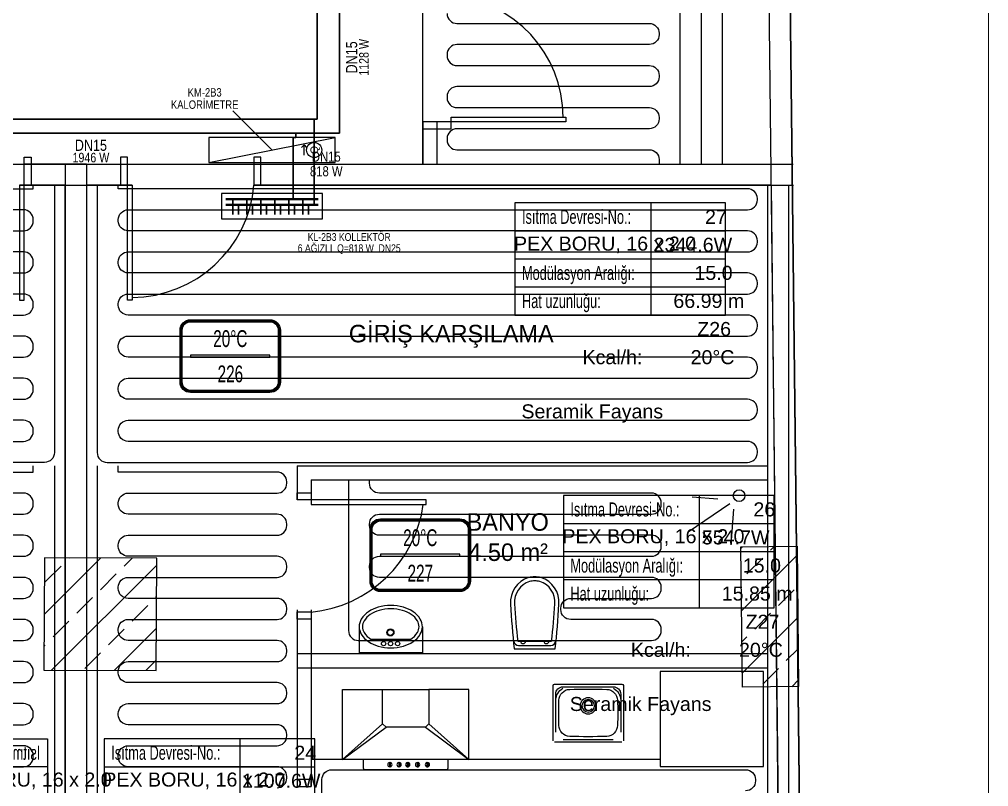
# Model space of a CAD drawing. Header units: centimetres. Extents: x 247996 to 315152, y -468471 to -440326.
# Drawn here: x 288354 to 289044, y -442336 to -441789 of the extents above; entities that cross this region are included whole.
import ezdxf
from ezdxf.enums import TextEntityAlignment as Align

# ---------------------------------------------------------------- set-up
doc = ezdxf.new("R2010")
doc.units = ezdxf.units.CM
doc.linetypes.add('ISITMA DONUS HATTI', pattern=[1.66, 1.57, -0.02, -0.07])
for name, color, linetype, lineweight in [('SCOTT-ANTED', 144, 'CONTINUOUS', 0), ('SCOTT-MTY-ISITMA-CAP', 41, 'CONTINUOUS', 30), ('SCOTT-MTY-ISITMA-DONUS-BORU', 30, 'ISITMA DONUS HATTI', 30), ('SCOTT-MTY-ISITMA-GIDIS-BORU', 10, 'CONTINUOUS', 30)]:
    doc.layers.add(name, color=color, linetype=linetype, lineweight=lineweight)
for name, color, linetype in [('SCOTT-MKDU0', 50, 'CONTINUOUS'), ('SCOTT-MTY-ISIKAYBIMAHAL', 2, 'CONTINUOUS'), ('SCOTT-MTY-KALORIMETRE', 6, 'Continuous'), ('SCOTT-MTY-KOLLETÖR', 7, 'CONTINUOUS'), ('SCOTT-MTY-PEX-BORU', 1, 'CONTINUOUS'), ('SCOTT-MTY-RADYATÖR', 2, 'CONTINUOUS'), ('SCOTT-MTY-SAYAC', 3, 'Continuous'), ('SCOTT-MTY-VANA', 1, 'Continuous')]:
    doc.layers.add(name, color=color, linetype=linetype)
doc.styles.add('MtXpl_Comic_Sans_MS', font='comic.ttf')
doc.styles.add('MTYCAPLT', font='arial.ttf')
doc.styles.add('ROTAS', font='arial.ttf')

# ---------------------------------------------------------------- blocks, each defined once
blk = doc.blocks.new('T-DOLAP')
blk.add_line((-45, -9), (45, 9))
blk.add_lwpolyline([(-45, -9), (45, -9), (45, 9), (-45, 9)], close=True)
blk = doc.blocks.new('T-KALORIMETRE')
for p, q in [((-10, 0), (-6, 0)), ((6, 0), (10, 0))]:
    blk.add_line(p, q)
blk.add_lwpolyline([(-4, 8), (4, 8), (2, 10), (4, 8), (2, 6)])
blk.add_circle((0, 0), 6)
at = {"style": 'ROTAS'}
blk.add_text('Q', height=6, dxfattribs=at).set_placement((0, 0), align=Align.MIDDLE_CENTER)
blk = doc.blocks.new('MTY-RADYATOR MAHAL0')
at = {"layer": 'SCOTT-MTY-ISIKAYBIMAHAL', "color": 2}
for points in [[(-35.71, 18.44), (-35.71, -18.44, 0.414214), (-28.21, -25.94), (28.21, -25.94, 0.414214), (35.71, -18.44), (35.71, 18.44, 0.414214), (28.21, 25.94), (-28.21, 25.94, 0.414214)], [(-34.21, 18.44), (-34.21, -18.44, 0.414214), (-28.21, -24.44), (28.21, -24.44, 0.414214), (34.21, -18.44), (34.21, 18.44, 0.414214), (28.21, 24.44), (-28.21, 24.44, 0.414214)]]:
    blk.add_lwpolyline(points, format="xyb", close=True, dxfattribs=at)
at = {"layer": 'SCOTT-MTY-ISIKAYBIMAHAL', "color": 4}
for points in [[(-35.21, 18.44), (-35.21, -18.44, 0.414214), (-28.21, -25.44), (28.21, -25.44, 0.414214), (35.21, -18.44), (35.21, 18.44, 0.414214), (28.21, 25.44), (-28.21, 25.44, 0.414214)], [(-34.71, 18.44), (-34.71, -18.44, 0.414214), (-28.21, -24.94), (28.21, -24.94, 0.414214), (34.71, -18.44), (34.71, 18.44, 0.414214), (28.21, 24.94), (-28.21, 24.94, 0.414214)]]:
    blk.add_lwpolyline(points, format="xyb", close=True, dxfattribs=at)
at = {"layer": 'SCOTT-MTY-ISIKAYBIMAHAL', "color": 2}
blk.add_lwpolyline([(-28.21, 0.75), (28.21, 0.75), (28.21, -0.75), (-28.21, -0.75)], close=True, dxfattribs=at)
at = {"layer": 'SCOTT-MTY-ISIKAYBIMAHAL', "color": 1, "style": 'MTYCAPLT', "width": 0.65}
for tag, p in [('MAHAL_001', (-14.86, 29.85)), ('NO_001', (-8.34, 6.72))]:
    blk.add_attdef(tag, p, '', height=12, rotation=359.99998, dxfattribs=at)
at = {"layer": 'SCOTT-MTY-ISIKAYBIMAHAL', "color": 4, "style": 'MTYCAPLT', "width": 0.65}
for tag, p in [('DERECE_001', (-22.83, -18.47)), ('ISIKAYBI_001', (-22.73, -41.1))]:
    blk.add_attdef(tag, p, '', height=12, rotation=359.99998, dxfattribs=at)
blk.add_attdef('ALAN', text='', height=12, rotation=359.99998, dxfattribs=at).set_placement((0, -50), align=Align.MIDDLE_CENTER)
blk = doc.blocks.new('MTY-ETIKET')
at = {"layer": 'SCOTT-MTY-RADYATÖR'}
for p, q in [((2.687, 0), (2.687, 8)), ((-7, 6), (8, 6)), ((-7, 4), (8, 4)), ((-7, 2), (8, 2))]:
    blk.add_line(p, q, dxfattribs=at)
blk.add_lwpolyline([(8, 0), (8, 8), (-7, 8), (-7, 0)], close=True, dxfattribs=at)
at = {"layer": 'SCOTT-MTY-RADYATÖR', "style": 'MTYCAPLT', "width": 0.65}
for s, p in [('Isıtma Devresi-No.:', (-6.5, 7)), ('Modülasyon Aralığı:', (-6.5, 3)), ('Hat uzunluğu:', (-6.5, 1))]:
    blk.add_text(s, height=1, rotation=359.99998, dxfattribs=at).set_placement(p, align=Align.MIDDLE_LEFT)
for tag, p in [('NO1_001', (5.8, 6.5)), ('AR_001', (6.25, 2.5)), ('UZ_001', (6.312, 0.509))]:
    blk.add_attdef(tag, p, '', height=1, rotation=359.99998, dxfattribs=at)
at = {"layer": 'SCOTT-MTY-RADYATÖR', "color": 2, "style": 'MTYCAPLT', "width": 0.65}
for tag, p in [('BORU_001', (-7.069, 4.59)), ('YER_001', (2.898, 4.5))]:
    blk.add_attdef(tag, p, '', height=1, dxfattribs=at)

msp = doc.modelspace()

# ---------------------------------------------------------------- linework, layer by layer
at = {"layer": 'SCOTT-ANTED'}
msp.add_line((289044.17, -440326.55), (289044.17, -447826.55), dxfattribs=at)
at = {"layer": 'SCOTT-MKDU0', "color": 8, "ltscale": 0.03}
for p, q in [((288918.86, -443160.12), (288888.56, -440514.39)), ((288888.56, -440514.39), (288918.86, -443160.12)), ((288903.86, -443159.51), (288873.73, -440529.34)), ((288641.4, -441892.11), (288641.4, -441742.11)), ((288641.4, -441861.93), (288641.4, -441892.11)), ((288651.4, -441861.93), (288651.4, -441892.11)), ((287386.75, -441892.11), (288641.4, -441892.11)), ((288357.4, -441892.11), (288431.11, -441892.11)), ((288401.75, -441892.11), (288357.4, -441892.11)), ((288386.75, -441892.11), (288386.75, -442717.11)), ((288386.75, -441892.11), (288431.11, -441892.11)), ((288401.75, -441892.11), (288401.75, -442717.11)), ((288521.11, -441892.11), (288905.03, -441892.11)), ((288354.08, -441907.11), (288434.42, -441907.11)), ((288386.75, -441907.11), (288354.08, -441907.11)), ((288386.75, -441907.11), (288354.08, -441907.11)), ((288386.75, -441907.11), (288386.75, -442687.11)), ((288386.75, -441907.11), (288386.75, -442717.11)), ((288386.75, -442717.11), (288386.75, -441907.11)), ((288401.75, -441907.11), (288401.75, -442687.11)), ((288401.75, -441907.11), (288401.75, -442717.11)), ((288401.75, -441907.11), (288434.42, -441907.11)), ((288434.42, -441907.11), (288401.75, -441907.11)), ((288401.75, -441907.11), (288401.75, -442717.11)), ((288521.11, -441907.11), (288905.2, -441907.11)), ((288889.51, -441907.11), (288521.11, -441907.11)), ((288886.75, -441907.11), (288886.75, -442717.11)), ((288898.45, -442717.11), (288889.51, -441907.11)), ((288901.75, -441907.11), (288901.75, -442687.11)), ((288551.75, -442107.11), (288886.75, -442107.11)), ((288551.75, -442107.11), (288551.75, -442131.2)), ((288561.75, -442117.11), (288886.75, -442117.11)), ((288561.75, -442117.11), (288561.75, -442134.52)), ((288851.43, -442130.82), (288833.05, -442129.4)), ((288859.85, -442134.06), (288830.27, -442154.27)), ((288862.63, -442137.96), (288860.68, -442163.33)), ((288867.75, -442164.83), (288907.75, -442164.37)), ((288868.89, -442264.82), (288867.75, -442164.83)), ((288867.76, -442165.92), (288868.87, -442164.81)), ((288888.91, -442167.22), (288891.58, -442164.55)), ((288907.75, -442164.37), (288908.89, -442264.36)), ((288371.85, -442172.54), (288371.57, -442252.54)), ((288371.71, -442212.97), (288411.99, -442172.68)), ((288451.84, -442172.82), (288371.85, -442172.54)), ((288389.39, -442172.84), (288389.62, -442172.6)), ((288428.67, -442178.45), (288434.37, -442172.76)), ((288451.57, -442252.82), (288451.84, -442172.82)), ((288868.27, -442210.32), (288907.82, -442170.77)), ((288872.07, -442184.06), (288883.3, -442172.84)), ((288372.55, -442189.67), (288383.77, -442178.45)), ((288377.01, -442252.56), (288451.83, -442177.75)), ((288411.84, -442195.29), (288423.06, -442184.06)), ((288395, -442212.13), (288406.22, -442200.9)), ((288451.12, -442200.9), (288451.75, -442200.27)), ((288894.52, -442206.51), (288905.75, -442195.29)), ((288434.29, -442217.74), (288445.51, -442206.51)), ((288551.75, -442209.73), (288551.75, -442335.64)), ((288561.75, -442209.77), (288561.75, -442335.64)), ((288868.78, -442254.71), (288908.33, -442215.16)), ((288877.69, -442223.35), (288888.91, -442212.13)), ((288378.16, -442228.96), (288389.39, -442217.74)), ((288596.01, -442221.66), (288596.01, -442240.32)), ((288641.03, -442221.66), (288641.03, -442240.32)), ((288417.45, -442234.58), (288428.67, -442223.35)), ((288421.76, -442252.72), (288451.67, -442222.8)), ((288868.52, -442232.51), (288872.07, -442228.96)), ((288371.63, -442235.49), (288372.55, -442234.58)), ((288632.57, -442230.69), (288604.47, -442230.69)), ((288400.61, -442251.41), (288411.84, -442240.19)), ((288551.75, -442240.88), (288886.75, -442240.88)), ((288641.03, -442240.32), (288596.01, -442240.32)), ((288900.14, -442245.8), (288908.58, -442237.36)), ((288444.13, -442252.79), (288451.12, -442245.8)), ((288371.57, -442252.54), (288451.57, -442252.82)), ((288551.75, -442250.88), (288886.75, -442250.88)), ((288883.89, -442253.65), (288810.27, -442253.65)), ((288810.27, -442253.65), (288810.27, -442321.34)), ((288883.3, -442262.64), (288894.52, -442251.41)), ((288883.89, -442321.34), (288883.89, -442253.65)), ((288734.1, -442303.07), (288734.1, -442263.64)), ((288735.1, -442262.64), (288783.1, -442262.64)), ((288784.1, -442263.64), (288784.1, -442303.07)), ((288903.97, -442264.42), (288908.84, -442259.55)), ((288584.12, -442266.35), (288612.62, -442266.35)), ((288584.12, -442316.35), (288584.12, -442266.35)), ((288674.12, -442266.35), (288645.62, -442266.35)), ((288674.12, -442316.35), (288674.12, -442266.35)), ((288735.95, -442296.92), (288735.95, -442269.79)), ((288741.25, -442264.49), (288776.95, -442264.49)), ((288782.25, -442269.79), (288782.25, -442296.92)), ((288908.89, -442264.36), (288868.89, -442264.82)), ((288612.62, -442290.85), (288584.12, -442316.35)), ((288674.12, -442316.35), (288645.62, -442290.85)), ((288584.12, -442316.35), (288615.12, -442293.35)), ((288643.12, -442293.35), (288674.12, -442316.35)), ((288783.1, -442304.07), (288735.1, -442304.07)), ((288776.95, -442302.22), (288741.25, -442302.22)), ((288810.27, -442316.34), (288561.75, -442316.34)), ((288810.27, -442316.34), (288561.75, -442316.34)), ((288674.12, -442316.35), (288584.12, -442316.35)), ((288599.11, -442322.65), (288599.11, -442316.35)), ((288617.57, -442318.4), (288617.57, -442320.97)), ((288617.57, -442318.4), (288618.19, -442318.4)), ((288618.19, -442318.4), (288618.19, -442320.97)), ((288624.15, -442318.4), (288624.15, -442320.97)), ((288624.15, -442318.4), (288624.77, -442318.4)), ((288624.77, -442318.4), (288624.77, -442320.97)), ((288630.3, -442318.4), (288630.3, -442320.97)), ((288630.3, -442318.4), (288630.92, -442318.4)), ((288630.92, -442318.4), (288630.92, -442320.97)), ((288637.3, -442318.4), (288637.3, -442320.97)), ((288637.3, -442318.4), (288637.91, -442318.4)), ((288637.91, -442318.4), (288637.91, -442320.97)), ((288644.29, -442318.4), (288644.29, -442320.97)), ((288644.29, -442318.4), (288644.91, -442318.4)), ((288644.91, -442318.4), (288644.91, -442320.97)), ((288659.11, -442316.35), (288659.11, -442322.65)), ((288658.11, -442323.65), (288600.11, -442323.65)), ((288617.57, -442320.97), (288617.57, -442321.49)), ((288618.19, -442321.49), (288617.57, -442321.49)), ((288618.19, -442320.97), (288618.19, -442321.49)), ((288624.15, -442320.97), (288624.15, -442321.49)), ((288624.77, -442321.49), (288624.15, -442321.49)), ((288624.77, -442320.97), (288624.77, -442321.49)), ((288630.3, -442320.97), (288630.3, -442321.49)), ((288630.3, -442321.49), (288630.92, -442321.49)), ((288630.92, -442320.97), (288630.92, -442321.49)), ((288637.3, -442320.97), (288637.3, -442321.48)), ((288637.3, -442321.49), (288637.91, -442321.49)), ((288637.91, -442320.97), (288637.91, -442321.49)), ((288644.29, -442320.97), (288644.29, -442321.48)), ((288644.29, -442321.49), (288644.91, -442321.49)), ((288644.91, -442320.97), (288644.91, -442321.49)), ((288810.27, -442321.34), (288883.89, -442321.34))]:
    msp.add_line(p, q, dxfattribs=at)
for points in [[(288641.4, -441861.93), (288641.4, -441866.93), (288661.4, -441866.93), (288661.4, -441861.93), (288641.4, -441861.93)], [(288641.4, -441861.93), (288641.4, -441866.93), (288661.4, -441866.93), (288661.4, -441861.93), (288641.4, -441861.93)], [(288641.4, -441861.93), (288641.4, -441866.93), (288661.4, -441866.93), (288661.4, -441861.93), (288641.4, -441861.93)], [(288357.4, -441887.11), (288362.4, -441887.11), (288362.4, -441907.11), (288357.4, -441907.11), (288357.4, -441887.11)], [(288357.4, -441887.11), (288362.4, -441887.11), (288362.4, -441907.11), (288357.4, -441907.11), (288357.4, -441887.11)], [(288357.4, -441887.11), (288362.4, -441887.11), (288362.4, -441907.11), (288357.4, -441907.11), (288357.4, -441887.11)], [(288431.11, -441887.11), (288426.11, -441887.11), (288426.11, -441907.11), (288431.11, -441907.11), (288431.11, -441887.11)], [(288431.11, -441887.11), (288426.11, -441887.11), (288426.11, -441907.11), (288431.11, -441907.11), (288431.11, -441887.11)], [(288431.11, -441887.11), (288426.11, -441887.11), (288426.11, -441907.11), (288431.11, -441907.11), (288431.11, -441887.11)], [(288526.11, -441887.11), (288521.11, -441887.11), (288521.11, -441907.11), (288526.11, -441907.11), (288526.11, -441887.11)], [(288526.11, -441887.11), (288521.11, -441887.11), (288521.11, -441907.11), (288526.11, -441907.11), (288526.11, -441887.11)], [(288526.11, -441887.11), (288521.11, -441887.11), (288521.11, -441907.11), (288526.11, -441907.11), (288526.11, -441887.11)], [(288551.75, -442131.2), (288551.75, -442126.2), (288561.75, -442126.2), (288561.75, -442131.2), (288551.75, -442131.2)], [(288551.75, -442216.2), (288551.75, -442211.2), (288561.75, -442211.2), (288561.75, -442216.2), (288551.75, -442216.2)], [(288551.75, -442330.64), (288551.75, -442335.64), (288561.75, -442335.64), (288561.75, -442330.64), (288551.75, -442330.64)]]:
    msp.add_lwpolyline(points, dxfattribs=at)
for points in [[(288661.4, -441861.93), (288661.4, -441858.62), (288743.27, -441858.62), (288743.27, -441861.93)], [(288661.4, -441861.93), (288661.4, -441858.62), (288743.27, -441858.62), (288743.27, -441861.93)], [(288661.4, -441861.93), (288661.4, -441858.62), (288743.27, -441858.62), (288743.27, -441861.93)], [(288357.4, -441907.11), (288354.08, -441907.11), (288354.08, -441988.98), (288357.4, -441988.98)], [(288357.4, -441907.11), (288354.08, -441907.11), (288354.08, -441988.98), (288357.4, -441988.98)], [(288357.4, -441907.11), (288354.08, -441907.11), (288354.08, -441988.98), (288357.4, -441988.98)], [(288431.11, -441907.11), (288434.42, -441907.11), (288434.42, -441988.98), (288431.11, -441988.98)], [(288431.11, -441907.11), (288434.42, -441907.11), (288434.42, -441988.98), (288431.11, -441988.98)], [(288431.11, -441907.11), (288434.42, -441907.11), (288434.42, -441988.98), (288431.11, -441988.98)], [(288561.75, -442131.2), (288561.75, -442134.52), (288643.62, -442134.52), (288643.62, -442131.2)]]:
    msp.add_lwpolyline(points, close=True, dxfattribs=at)
for points in [[(288735.59, -442237.47, 0.01664), (288738.21, -442205.64, 0.351622), (288725.43, -442186.72, 0.068714), (288721, -442186.11, 0.068714), (288716.58, -442186.72, 0.351622), (288703.8, -442205.64, 0.01664), (288706.41, -442237.47)], [(288733.02, -442231.9, 0.016866), (288735.33, -442205.45, 0.351778), (288724.61, -442189.48, 0.068022), (288721, -442188.99, 0.068022), (288717.4, -442189.48, 0.351778), (288706.67, -442205.45, 0.016866), (288708.98, -442231.9)]]:
    msp.add_lwpolyline(points, format="xyb", close=True, dxfattribs=at)
msp.add_lwpolyline([(288706.13, -442232.02, 0.389191), (288709.48, -442235.09), (288721, -442235.09), (288732.53, -442235.09, 0.389191), (288735.87, -442232.02, 0.389191)], format="xyb", dxfattribs=at)
for centre, radius in [((288866.55, -442128.31, 51), 4.14), ((288618.27, -442225.78), 2.52), ((288618.27, -442225.78), 2.12), ((288613.4, -442233.72), 1.56), ((288618.33, -442233.72), 1.56), ((288623.37, -442233.72), 1.56)]:
    msp.add_circle(centre, radius, dxfattribs=at)
for centre, radius, start, end in [((288653.74, -441859.18), 87.59, 0.36866, 84.98091), ((288653.74, -441859.18), 87.59, 0.36866, 84.98091), ((288653.74, -441859.18), 87.59, 0.36866, 84.98091), ((288433.86, -441899.45), 87.59, 270.36866, 354.98091), ((288433.86, -441899.45), 87.59, 270.36866, 354.98091), ((288433.86, -441899.45), 87.59, 270.36866, 354.98091), ((288553.52, -442122.64), 88.95, 275.30809, 352.32526), ((288616.01, -442230.99), 24.08, 105.51757, 123.83466), ((288618.52, -442240.04), 33.47, 90, 105.51757), ((288618.52, -442240.04), 33.47, 74.48243, 90), ((288621.03, -442230.99), 24.08, 56.16534, 74.48243), ((288612.17, -442225.27), 17.19, 123.83466, 148.28659), ((288612.17, -442225.27), 14.8, 123.83466, 148.28659), ((288616.01, -442230.99), 21.68, 105.51757, 123.83466), ((288618.52, -442240.04), 31.07, 90, 105.51757), ((288618.52, -442240.04), 31.07, 74.48243, 90), ((288621.03, -442230.99), 21.68, 56.16534, 74.48243), ((288624.87, -442225.27), 14.8, 31.71341, 56.16534), ((288624.87, -442225.27), 17.19, 31.71341, 56.16534), ((288606.33, -442221.66), 10.33, 148.28659, 180), ((288606.33, -442221.66), 10.33, 180, 211.71341), ((288606.33, -442221.66), 7.93, 148.28659, 180), ((288606.33, -442221.66), 7.93, 180, 211.71341), ((288630.71, -442221.66), 7.93, 0, 31.71341), ((288630.71, -442221.66), 7.93, 328.28659, 0), ((288630.71, -442221.66), 10.33, 0, 31.71341), ((288630.71, -442221.66), 10.33, 328.28659, 0), ((288612.17, -442218.06), 17.19, 211.71341, 236.16534), ((288612.17, -442218.06), 14.8, 211.71341, 238.62326), ((288624.87, -442218.06), 14.8, 301.37674, 328.28659), ((288624.87, -442218.06), 17.19, 303.83466, 328.28659), ((288616.01, -442212.33), 24.08, 236.16534, 254.48243), ((288618.52, -442203.29), 33.47, 254.48243, 270), ((288618.52, -442203.29), 33.47, 270, 285.51757), ((288621.03, -442212.33), 24.08, 285.51757, 303.83466), ((288712.7, -442231.9), 1.78, 180, 0), ((288729.31, -442231.9), 1.78, 180, 0), ((288617.85, -442319.96), 1.54, 100.57538, 259.46205), ((288617.85, -442319.96), 1.54, 282.6235, 77.37669), ((288624.43, -442319.96), 1.54, 100.57538, 259.46205), ((288624.43, -442319.96), 1.54, 282.6235, 77.37669), ((288630.58, -442319.96), 1.54, 100.57538, 259.46205), ((288630.58, -442319.96), 1.54, 282.6235, 77.37669), ((288637.58, -442319.96), 1.54, 100.57538, 259.46205), ((288637.58, -442319.96), 1.54, 282.6235, 77.37669), ((288644.57, -442319.96), 1.54, 100.57538, 259.46205), ((288644.57, -442319.96), 1.54, 282.6235, 77.37669), ((288600.11, -442322.65), 1, 180, 270), ((288658.11, -442322.65), 1, 270, 0)]:
    msp.add_arc(centre, radius, start, end, dxfattribs=at)
at = {"layer": 'SCOTT-MKDU0', "color": 8, "ltscale": 0.03, "extrusion": (0, 0, -1)}
for centre, major_axis, start_param, end_param in [((288735.1, -442263.64), (0.707, 0.707), 3.926991, 5.497787), ((288783.1, -442263.64), (0.707, 0.707), -0.785398, 0.785398), ((288741.25, -442269.79), (-3.75, 3.75), 5.497787, 7.068583), ((288746.09, -442274.31), (-7.14, 7.14), 5.524757, 6.541187), ((288746.21, -442274.32), (-5.66, 5.66), 5.524757, 7.028844), ((288759.1, -442598.32), (332.25, 0), 4.67265, 4.752129), ((288771.98, -442274.32), (-5.66, 5.66), 0.825137, 2.329224), ((288776.95, -442269.79), (3.75, 3.75), -0.785398, 0.785398), ((288772.1, -442274.31), (7.14, 7.14), -0.258001, 0.758428), ((289070.35, -442283.07), (-234.94, 234.94), 5.470817, 5.524757), ((288759.1, -442278.07), (-4.07, 4.07), 3.926991, 10.210176), ((288759.1, -442278.07), (-3.18, 3.18), 3.926991, 10.210176), ((288447.85, -442283.07), (234.94, 234.94), 0.758428, 0.812368), ((288746.21, -442291.81), (5.66, 5.66), 2.395934, 3.900021), ((288771.98, -442291.81), (5.66, 5.66), 0.812368, 2.316455), ((288759.1, -441967.82), (332.25, 0), 1.531058, 1.610536)]:
    msp.add_ellipse(centre, major_axis=major_axis, ratio=1, start_param=start_param, end_param=end_param, dxfattribs=at)
at = {"layer": 'SCOTT-MKDU0', "color": 8, "ltscale": 0.03, "invisible_edges": 1}
for points in [[(288645.62, -442290.85), (288612.62, -442290.85), (288612.62, -442266.35), (288645.62, -442266.35)], [(288612.62, -442290.85), (288645.62, -442290.85), (288643.12, -442293.35), (288615.12, -442293.35)]]:
    msp.add_3dface(points, dxfattribs=at)
at = {"layer": 'SCOTT-MTY-ISITMA-DONUS-BORU'}
for points in [[(288564, -441860), (288566, -441860), (288566, -441765), (288567, -441765), (288567, -441762)], [(288274, -441860), (288564, -441860)], [(288564, -441860), (288564, -441873)], [(288564, -441873), (288564, -441891)], [(288564, -441891), (288564, -441921)], [(288510, -441928), (288510, -441921)], [(288520, -441928), (288520, -441921)], [(288530, -441928), (288530, -441921)], [(288540, -441928), (288540, -441921)], [(288550, -441928), (288550, -441921)], [(288560, -441928), (288560, -441921)]]:
    msp.add_lwpolyline(points, dxfattribs=at)
at = {"layer": 'SCOTT-MTY-ISITMA-DONUS-BORU', "const_width": 1.6}
msp.add_lwpolyline([(288501, -441921), (288567, -441921)], dxfattribs=at)
at = {"layer": 'SCOTT-MTY-ISITMA-GIDIS-BORU'}
for points in [[(288551, -441870), (288582, -441870), (288582, -441762)], [(288259, -441870), (288551, -441870)], [(288551, -441870), (288551, -441873), (288549, -441873)], [(288549, -441873), (288549, -441891)], [(288549, -441891), (288549, -441917)], [(288506, -441928), (288506, -441917)], [(288516, -441928), (288516, -441917)], [(288526, -441928), (288526, -441917)], [(288536, -441928), (288536, -441917)], [(288546, -441928), (288546, -441917)], [(288556, -441928), (288556, -441917)]]:
    msp.add_lwpolyline(points, dxfattribs=at)
at = {"layer": 'SCOTT-MTY-ISITMA-GIDIS-BORU', "const_width": 1.6}
msp.add_lwpolyline([(288501, -441917), (288567, -441917)], dxfattribs=at)
at = {"layer": 'SCOTT-MTY-KALORIMETRE'}
msp.add_line((288534, -441882), (288506, -441854), dxfattribs=at)
at = {"layer": 'SCOTT-MTY-KOLLETÖR'}
msp.add_lwpolyline([(288498, -441931), (288570, -441931), (288570, -441913), (288498, -441913)], close=True, dxfattribs=at)
at = {"layer": 'SCOTT-MTY-PEX-BORU'}
for points in [[(288854.61, -441892.11), (288854.61, -441238.26, 0.414214)], [(288824.61, -441892.11), (288824.61, -441573.83, 0.414214)], [(288658.63, -441784.83, 0.414214), (288665.63, -441791.83), (288802.61, -441791.83, -0.414214), (288809.61, -441798.83), (288809.61, -441799.83, -0.414214), (288802.61, -441806.83), (288665.63, -441806.83, 0.414214), (288658.63, -441813.83), (288658.63, -441814.83, 0.414214), (288665.63, -441821.83), (288802.61, -441821.83, -0.414214), (288809.61, -441828.83), (288809.61, -441829.83, -0.414214), (288802.61, -441836.83), (288665.63, -441836.83, 0.414214), (288658.63, -441843.83), (288658.63, -441844.83, 0.414214), (288665.63, -441851.83), (288802.61, -441851.83, -0.414214), (288809.61, -441858.83), (288809.61, -441859.83, -0.414214), (288802.61, -441866.83), (288665.63, -441866.83, 0.414214), (288658.63, -441873.83), (288658.63, -441874.83, 0.414214), (288665.63, -441881.83), (288802.61, -441881.83, -0.414214), (288809.61, -441888.83), (288809.61, -441892.11)], [(288379, -441907.11), (288379, -442097.61, -0.414214), (288372, -442104.61), (287916, -442104.61, -0.414214)], [(288409.51, -441907.11), (288409.51, -442097.61, 0.414214), (288416.51, -442104.61), (288872.51, -442104.61, 0.414214), (288879.51, -442097.61), (288879.51, -442096.61, 0.414214), (288872.51, -442089.61), (288431.51, -442089.61, -0.414214), (288424.51, -442082.61), (288424.51, -442081.61, -0.414214), (288431.51, -442074.61), (288872.51, -442074.61, 0.414214), (288879.51, -442067.61), (288879.51, -442066.61, 0.414214), (288872.51, -442059.61), (288431.51, -442059.61, -0.414214), (288424.51, -442052.61), (288424.51, -442051.61, -0.414214), (288431.51, -442044.61), (288872.51, -442044.61, 0.414214), (288879.51, -442037.61), (288879.51, -442036.61, 0.414214), (288872.51, -442029.61), (288431.51, -442029.61, -0.414214), (288424.51, -442022.61), (288424.51, -442021.61, -0.414214), (288431.51, -442014.61), (288872.51, -442014.61, 0.414214), (288879.51, -442007.61), (288879.51, -442006.61, 0.414214), (288872.51, -441999.61), (288431.51, -441999.61, -0.414214), (288424.51, -441992.61), (288424.51, -441991.61, -0.414214), (288431.51, -441984.61), (288872.51, -441984.61, 0.414214), (288879.51, -441977.61), (288879.51, -441976.61, 0.414214), (288872.51, -441969.61), (288431.51, -441969.61, -0.414214), (288424.51, -441962.61), (288424.51, -441961.61, -0.414214), (288431.51, -441954.61), (288872.51, -441954.61, 0.414214), (288879.51, -441947.61), (288879.51, -441946.61, 0.414214), (288872.51, -441939.61), (288431.51, -441939.61, -0.414214), (288424.51, -441932.61), (288424.51, -441931.61, -0.414214), (288431.51, -441924.61), (288872.51, -441924.61, 0.414214), (288879.51, -441917.61), (288879.51, -441916.61, 0.414214), (288872.51, -441909.61), (288424.51, -441909.61), (288424.51, -441907.11)], [(287916, -441939.61), (288357, -441939.61, 0.414214), (288364, -441932.61), (288364, -441931.61, 0.414214), (288357, -441924.61), (287916, -441924.61, -0.414214)], [(287916, -441969.61), (288357, -441969.61, 0.414214), (288364, -441962.61), (288364, -441961.61, 0.414214), (288357, -441954.61), (287916, -441954.61, -0.414214)], [(287916, -441999.61), (288357, -441999.61, 0.414214), (288364, -441992.61), (288364, -441991.61, 0.414214), (288357, -441984.61), (287916, -441984.61, -0.414214)], [(287916, -442029.61), (288357, -442029.61, 0.414214), (288364, -442022.61), (288364, -442021.61, 0.414214), (288357, -442014.61), (287916, -442014.61, -0.414214)], [(287916, -442059.61), (288357, -442059.61, 0.414214), (288364, -442052.61), (288364, -442051.61, 0.414214), (288357, -442044.61), (287916, -442044.61, -0.414214)], [(287916, -442089.61), (288357, -442089.61, 0.414214), (288364, -442082.61), (288364, -442081.61, 0.414214), (288357, -442074.61), (287916, -442074.61, -0.414214)], [(288379, -442107.11), (288379, -442419.5, -0.414214), (288372, -442426.5), (288251, -442426.5, -0.414214)], [(288409.51, -442107.11), (288409.51, -442419.5, 0.414214)], [(288537.51, -442336.5, 0.414214), (288544.51, -442329.5), (288544.51, -442328.5, 0.414214), (288537.51, -442321.5), (288431.51, -442321.5, -0.414214), (288424.51, -442314.5), (288424.51, -442313.5, -0.414214), (288431.51, -442306.5), (288537.51, -442306.5, 0.414214), (288544.51, -442299.5), (288544.51, -442298.5, 0.414214), (288537.51, -442291.5), (288431.51, -442291.5, -0.414214), (288424.51, -442284.5), (288424.51, -442283.5, -0.414214), (288431.51, -442276.5), (288537.51, -442276.5, 0.414214), (288544.51, -442269.5), (288544.51, -442268.5, 0.414214), (288537.51, -442261.5), (288431.51, -442261.5, -0.414214), (288424.51, -442254.5), (288424.51, -442253.5, -0.414214), (288431.51, -442246.5), (288537.51, -442246.5, 0.414214), (288544.51, -442239.5), (288544.51, -442238.5, 0.414214), (288537.51, -442231.5), (288431.51, -442231.5, -0.414214), (288424.51, -442224.5), (288424.51, -442223.5, -0.414214), (288431.51, -442216.5), (288537.51, -442216.5, 0.414214), (288544.51, -442209.5), (288544.51, -442208.5, 0.414214), (288537.51, -442201.5), (288431.51, -442201.5, -0.414214), (288424.51, -442194.5), (288424.51, -442193.5, -0.414214), (288431.51, -442186.5), (288537.51, -442186.5, 0.414214), (288544.51, -442179.5), (288544.51, -442178.5, 0.414214), (288537.51, -442171.5), (288431.51, -442171.5, -0.414214), (288424.51, -442164.5), (288424.51, -442163.5, -0.414214), (288431.51, -442156.5), (288537.51, -442156.5, 0.414214), (288544.51, -442149.5), (288544.51, -442148.5, 0.414214), (288537.51, -442141.5), (288431.51, -442141.5, -0.414214), (288424.51, -442134.5), (288424.51, -442133.5, -0.414214), (288431.51, -442126.5), (288537.51, -442126.5, 0.414214), (288544.51, -442119.5), (288544.51, -442118.5, 0.414214), (288537.51, -442111.5), (288424.51, -442111.5), (288424.51, -442107.11)], [(288588.41, -442117.11), (288588.41, -442224.5, 0.414214), (288595.41, -442231.5), (288804.1, -442231.5, 0.414214), (288811.1, -442224.5), (288811.1, -442223.5, 0.414214), (288804.1, -442216.5), (288746.6, -442216.5, -0.414214), (288739.6, -442209.5), (288739.6, -442208.5, -0.414214), (288746.6, -442201.5), (288804.1, -442201.5, 0.414214), (288811.1, -442194.5), (288811.1, -442193.5, 0.414214), (288804.1, -442186.5), (288610.41, -442186.5, -0.414214), (288603.41, -442179.5), (288603.41, -442178.5, -0.414214), (288610.41, -442171.5), (288804.1, -442171.5, 0.414214), (288811.1, -442164.5), (288811.1, -442163.5, 0.414214), (288804.1, -442156.5), (288610.41, -442156.5, -0.414214), (288603.41, -442149.5), (288603.41, -442148.5, -0.414214), (288610.41, -442141.5), (288804.1, -442141.5, 0.414214), (288811.1, -442134.5), (288811.1, -442133.5, 0.414214), (288804.1, -442126.5), (288610.41, -442126.5, -0.414214), (288603.41, -442119.5), (288603.41, -442117.11)], [(288251, -442141.5), (288357, -442141.5, 0.414214), (288364, -442134.5), (288364, -442133.5, 0.414214), (288357, -442126.5), (288251, -442126.5, -0.414214)], [(288251, -442171.5), (288357, -442171.5, 0.414214), (288364, -442164.5), (288364, -442163.5, 0.414214), (288357, -442156.5), (288251, -442156.5, -0.414214)], [(288251, -442201.5), (288357, -442201.5, 0.414214), (288364, -442194.5), (288364, -442193.5, 0.414214), (288357, -442186.5), (288251, -442186.5, -0.414214)], [(288251, -442231.5), (288357, -442231.5, 0.414214), (288364, -442224.5), (288364, -442223.5, 0.414214), (288357, -442216.5), (288251, -442216.5, -0.414214)], [(288251, -442261.5), (288357, -442261.5, 0.414214), (288364, -442254.5), (288364, -442253.5, 0.414214), (288357, -442246.5), (288251, -442246.5, -0.414214)], [(288251, -442291.5), (288357, -442291.5, 0.414214), (288364, -442284.5), (288364, -442283.5, 0.414214), (288357, -442276.5), (288251, -442276.5, -0.414214)], [(288251, -442321.5), (288357, -442321.5, 0.414214), (288364, -442314.5), (288364, -442313.5, 0.414214), (288357, -442306.5), (288251, -442306.5, -0.414214)], [(288569.51, -442430.88), (288569.51, -442330.61, -0.414214), (288576.51, -442323.61), (288871.16, -442323.61, -0.414214), (288878.16, -442330.61), (288878.16, -442331.61, -0.414214), (288871.16, -442338.61)]]:
    msp.add_lwpolyline(points, format="xyb", dxfattribs=at)
for points in [[(288839.61, -441553.26), (288839.61, -441892.11)], [(287916, -441909.61), (288364, -441909.61), (288364, -441907.11)], [(288251, -442111.5), (288364, -442111.5), (288364, -442107.11)]]:
    msp.add_lwpolyline(points, dxfattribs=at)

# ---------------------------------------------------------------- block references
at = {"layer": 'SCOTT-MTY-KALORIMETRE', "xscale": 0.9, "yscale": 0.9, "rotation": 90}
msp.add_blockref('T-KALORIMETRE', (288564, -441882), dxfattribs=at)
at = {"layer": 'SCOTT-MTY-SAYAC'}
msp.add_blockref('T-DOLAP', (288534, -441882), dxfattribs=at)
at = {"layer": 'SCOTT-MTY-VANA'}
ref = msp.add_blockref('MTY-ETIKET', (288776.94, -441999.61), dxfattribs=dict(at, xscale=10, yscale=10))
ref.add_attrib('UZ_001', '66.99 m', (288819.71, -441994.55), dxfattribs={"layer": 'SCOTT-MTY-RADYATÖR', "height": 10, "rotation": 359.99998, "style": 'MTYCAPLT'})
ref.add_attrib('AR_001', '15.0', (288834.7, -441974.55), dxfattribs={"layer": 'SCOTT-MTY-RADYATÖR', "height": 10, "rotation": 359.99998, "style": 'MTYCAPLT'})
ref.add_attrib('NO1_001', '27', (288842.25, -441934.63), dxfattribs={"layer": 'SCOTT-MTY-RADYATÖR', "height": 10, "rotation": 359.99998, "style": 'MTYCAPLT'})
ref.add_attrib('BORU_001', 'PEX BORU, 16 x 2.0', (288706.24, -441953.71), dxfattribs={"layer": 'SCOTT-MTY-RADYATÖR', "height": 10, "style": 'MTYCAPLT'})
ref.add_attrib('NO_001', 'Z26', (288836.71, -442014.55), dxfattribs={"layer": 'SCOTT-MTY-RADYATÖR', "height": 10, "style": 'MTYCAPLT'})
ref.add_attrib('DERECE_001', '20%%DC', (288832.01, -442034.61), dxfattribs={"layer": 'SCOTT-MTY-RADYATÖR', "height": 10, "style": 'MTYCAPLT'})
ref.add_attrib('KCAL/H:_001', 'Kcal/h:', (288755.01, -442034.61), dxfattribs={"layer": 'SCOTT-MTY-RADYATÖR', "height": 10, "style": 'MTYCAPLT'})
ref.add_attrib('MALZEMECINSI_001', 'Seramik Fayans', (288711.53, -442073.23), dxfattribs={"layer": 'SCOTT-MTY-RADYATÖR', "height": 10, "style": 'MTYCAPLT'})
ref.add_attrib('YER_001', '2344.6W', (288805.67, -441954.55), dxfattribs={"layer": 'SCOTT-MTY-RADYATÖR', "height": 10, "style": 'MTYCAPLT'})
ref = msp.add_blockref('MTY-RADYATOR MAHAL0', (288504.21, -442028.86), dxfattribs=dict(at, xscale=-1, rotation=180))
ref.add_attrib('DERECE_001', '20%%DC', (288492.09, -442022.39), dxfattribs={"layer": 'SCOTT-MTY-ISIKAYBIMAHAL', "color": 4, "height": 12, "rotation": 0.00002, "style": 'MTYCAPLT', "width": 0.65})
ref.add_attrib('NO_001', '226', (288495.21, -442047.51), dxfattribs={"layer": 'SCOTT-MTY-ISIKAYBIMAHAL', "color": 1, "height": 12, "rotation": 0.00002, "style": 'MTYCAPLT', "width": 0.65})
ref = msp.add_blockref('MTY-ETIKET', (288811.38, -442208.13), dxfattribs=dict(at, xscale=10, yscale=10))
ref.add_attrib('UZ_001', '15.85 m', (288854.16, -442203.06), dxfattribs={"layer": 'SCOTT-MTY-RADYATÖR', "height": 10, "rotation": 359.99998, "style": 'MTYCAPLT'})
ref.add_attrib('AR_001', '15.0', (288869.14, -442183.06), dxfattribs={"layer": 'SCOTT-MTY-RADYATÖR', "height": 10, "rotation": 359.99998, "style": 'MTYCAPLT'})
ref.add_attrib('NO1_001', '26', (288876.7, -442143.06), dxfattribs={"layer": 'SCOTT-MTY-RADYATÖR', "height": 10, "rotation": 359.99998, "style": 'MTYCAPLT'})
ref.add_attrib('BORU_001', 'PEX BORU, 16 x 2.0', (288740.69, -442162.23), dxfattribs={"layer": 'SCOTT-MTY-RADYATÖR', "height": 10, "style": 'MTYCAPLT'})
ref.add_attrib('NO_001', 'Z27', (288871.15, -442223.15), dxfattribs={"layer": 'SCOTT-MTY-RADYATÖR', "height": 10, "style": 'MTYCAPLT'})
ref.add_attrib('DERECE_001', '20%%DC', (288866.45, -442243.13), dxfattribs={"layer": 'SCOTT-MTY-RADYATÖR', "height": 10, "style": 'MTYCAPLT'})
ref.add_attrib('KCAL/H:_001', 'Kcal/h:', (288789.46, -442243.13), dxfattribs={"layer": 'SCOTT-MTY-RADYATÖR', "height": 10, "style": 'MTYCAPLT'})
ref.add_attrib('MALZEMECINSI_001', 'Seramik Fayans', (288745.97, -442281.74), dxfattribs={"layer": 'SCOTT-MTY-RADYATÖR', "height": 10, "style": 'MTYCAPLT'})
ref.add_attrib('YER_001', '554.7W', (288840.01, -442163.04), dxfattribs={"layer": 'SCOTT-MTY-RADYATÖR', "height": 10, "style": 'MTYCAPLT'})
ref = msp.add_blockref('MTY-RADYATOR MAHAL0', (288639.45, -442170.75), dxfattribs=dict(at, xscale=-1, rotation=180))
ref.add_attrib('DERECE_001', '20%%DC', (288627.34, -442164.27), dxfattribs={"layer": 'SCOTT-MTY-ISIKAYBIMAHAL', "color": 4, "height": 12, "rotation": 0.00002, "style": 'MTYCAPLT', "width": 0.65})
ref.add_attrib('NO_001', '227', (288630.45, -442189.49), dxfattribs={"layer": 'SCOTT-MTY-ISIKAYBIMAHAL', "color": 1, "height": 12, "rotation": 0.00002, "style": 'MTYCAPLT', "width": 0.65})
ref = msp.add_blockref('MTY-ETIKET', (288304, -442381.5), dxfattribs=dict(at, xscale=-10, yscale=10))
ref.add_attrib('UZ_001', '31.65 m', (288228.62, -442376.43), dxfattribs={"layer": 'SCOTT-MTY-RADYATÖR', "height": 10, "rotation": 0.00002, "style": 'MTYCAPLT'})
ref.add_attrib('AR_001', '15.0', (288228.01, -442356.43), dxfattribs={"layer": 'SCOTT-MTY-RADYATÖR', "height": 10, "rotation": 0.00002, "style": 'MTYCAPLT'})
ref.add_attrib('NO1_001', '24', (288228.73, -442316.52), dxfattribs={"layer": 'SCOTT-MTY-RADYATÖR', "height": 10, "rotation": 0.00002, "style": 'MTYCAPLT'})
ref.add_attrib('BORU_001', 'PEX BORU, 16 x 2.0', (288290.14, -442335.59), dxfattribs={"layer": 'SCOTT-MTY-RADYATÖR', "height": 10, "style": 'MTYCAPLT'})
ref.add_attrib('NO_001', 'Z18', (288228.82, -442396.43), dxfattribs={"layer": 'SCOTT-MTY-RADYATÖR', "height": 10, "style": 'MTYCAPLT'})
ref.add_attrib('DERECE_001', '20%%DC', (288228.73, -442416.5), dxfattribs={"layer": 'SCOTT-MTY-RADYATÖR', "height": 10, "style": 'MTYCAPLT'})
ref.add_attrib('KCAL/H:_001', 'Kcal/h:', (288298.29, -442416.5), dxfattribs={"layer": 'SCOTT-MTY-RADYATÖR', "height": 10, "style": 'MTYCAPLT'})
ref.add_attrib('MALZEMECINSI_001', 'Seramik Fayans', (288303.75, -442455.11), dxfattribs={"layer": 'SCOTT-MTY-RADYATÖR', "height": 10, "style": 'MTYCAPLT'})
ref.add_attrib('YER_001', '1107.6W', (288238.76, -442336.43), dxfattribs={"layer": 'SCOTT-MTY-RADYATÖR', "height": 10, "style": 'MTYCAPLT'})
ref = msp.add_blockref('MTY-ETIKET', (288484.51, -442381.5), dxfattribs=dict(at, xscale=10, yscale=10))
ref.add_attrib('UZ_001', '31.65 m', (288527.28, -442376.43), dxfattribs={"layer": 'SCOTT-MTY-RADYATÖR', "height": 10, "rotation": 359.99998, "style": 'MTYCAPLT'})
ref.add_attrib('AR_001', '15.0', (288542.27, -442356.43), dxfattribs={"layer": 'SCOTT-MTY-RADYATÖR', "height": 10, "rotation": 359.99998, "style": 'MTYCAPLT'})
ref.add_attrib('NO1_001', '24', (288549.84, -442316.52), dxfattribs={"layer": 'SCOTT-MTY-RADYATÖR', "height": 10, "rotation": 359.99998, "style": 'MTYCAPLT'})
ref.add_attrib('BORU_001', 'PEX BORU, 16 x 2.0', (288413.81, -442335.59), dxfattribs={"layer": 'SCOTT-MTY-RADYATÖR', "height": 10, "style": 'MTYCAPLT'})
ref.add_attrib('NO_001', 'Z26', (288544.28, -442396.43), dxfattribs={"layer": 'SCOTT-MTY-RADYATÖR', "height": 10, "style": 'MTYCAPLT'})
ref.add_attrib('DERECE_001', '20%%DC', (288539.58, -442416.5), dxfattribs={"layer": 'SCOTT-MTY-RADYATÖR', "height": 10, "style": 'MTYCAPLT'})
ref.add_attrib('KCAL/H:_001', 'Kcal/h:', (288462.58, -442416.5), dxfattribs={"layer": 'SCOTT-MTY-RADYATÖR', "height": 10, "style": 'MTYCAPLT'})
ref.add_attrib('MALZEMECINSI_001', 'Seramik Fayans', (288419.1, -442455.11), dxfattribs={"layer": 'SCOTT-MTY-RADYATÖR', "height": 10, "style": 'MTYCAPLT'})
ref.add_attrib('YER_001', '1107.6W', (288512.52, -442336.43), dxfattribs={"layer": 'SCOTT-MTY-RADYATÖR', "height": 10, "style": 'MTYCAPLT'})

# ---------------------------------------------------------------- texts
at = {"layer": 'SCOTT-MKDU0', "color": 8, "ltscale": 0.03, "style": 'MtXpl_Comic_Sans_MS'}
msp.add_text('GİRİŞ KARŞILAMA', height=12.5, dxfattribs=at).set_placement((288588.67, -442019.08))
for s, p in [('BANYO', (288672.52, -442153.3)), ('4.50 m²', (288673.73, -442174.83))]:
    msp.add_text(s, height=12.5, rotation=360, dxfattribs=at).set_placement(p)
at = {"layer": 'SCOTT-MTY-ISITMA-CAP', "style": 'ROTAS', "width": 0.8}
for s, height, p in [('DN15', 8, (288590.6, -441816)), ('1128 W', 6.8, (288599.4, -441816))]:
    msp.add_text(s, height=height, rotation=90, dxfattribs=at).set_placement(p, align=Align.MIDDLE_CENTER)
for s, height, p in [('DN15', 8, (288405, -441878.6)), ('1946 W', 6.8, (288405, -441887.4)), ('DN15', 7.2, (288572.58, -441886.72)), ('818 W', 7.2, (288572.58, -441897.16))]:
    msp.add_text(s, height=height, dxfattribs=at).set_placement(p, align=Align.MIDDLE_CENTER)
at = {"layer": 'SCOTT-MTY-KALORIMETRE', "style": 'ROTAS', "width": 0.8}
for s, p in [('KM-2B3', (288486.02, -441840.95)), ('KALORİMETRE', (288486.02, -441849.65))]:
    msp.add_text(s, height=6, dxfattribs=at).set_placement(p, align=Align.MIDDLE_CENTER)
at = {"layer": 'SCOTT-MTY-KOLLETÖR', "style": 'ROTAS', "width": 0.8}
for s, p in [('KL-2B3 KOLLEKTÖR', (288588.92, -441943.99)), ('6 AĞIZLI  Q=818 W  DN25', (288588.92, -441951.96))]:
    msp.add_text(s, height=5.5, dxfattribs=at).set_placement(p, align=Align.MIDDLE_CENTER)

doc.saveas('drawing.dxf')
